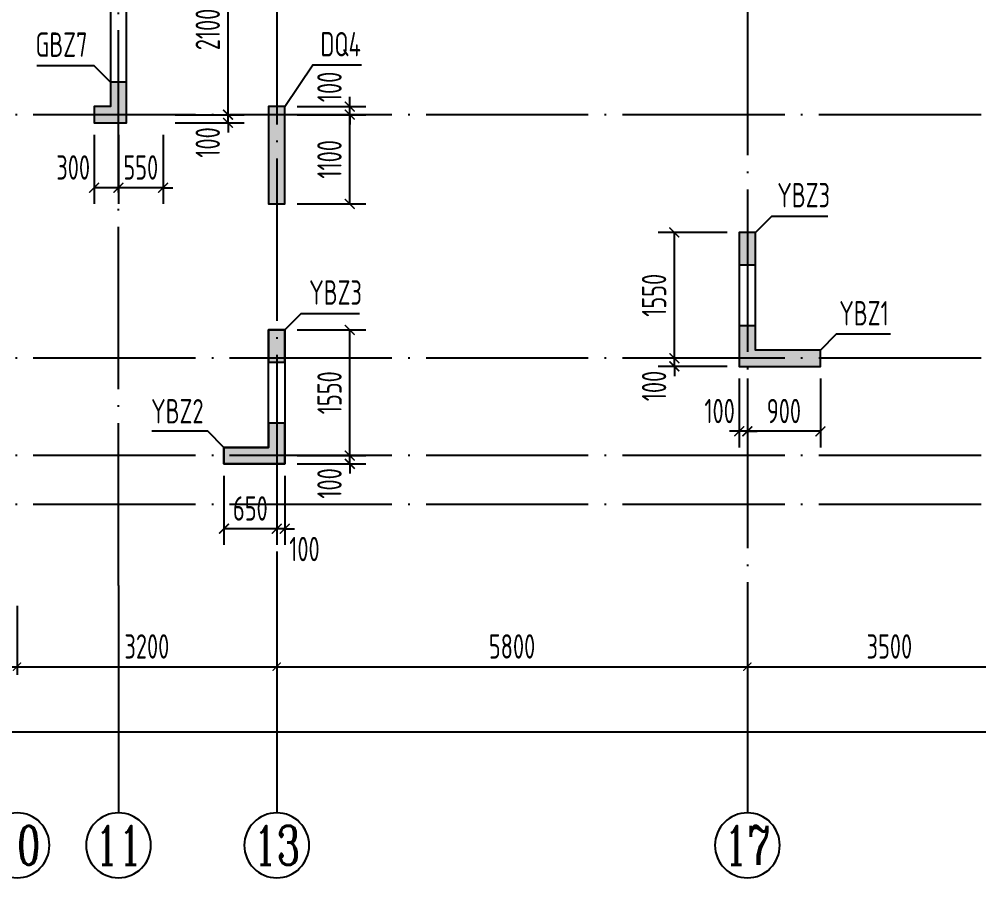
# Model space of a CAD drawing. Extents: x -655480 to 203344, y -294099 to 287156.
# Drawn here: x -291349 to -279524, y 58991 to 69567 of the extents above; entities that cross this region are included whole.
import ezdxf
from ezdxf.enums import TextEntityAlignment as Align

# ---------------------------------------------------------------- set-up
doc = ezdxf.new("R2010")
doc.units = 0
doc.header["$LTSCALE"] = 1000
doc.linetypes.add('DOTE', pattern=[2.42, 2, -0.2, 0.02, -0.2])
doc.layers.get('0').update_dxf_attribs({"linetype": 'CONTINUOUS'})
doc.layers.get('DEFPOINTS').update_dxf_attribs({"linetype": 'CONTINUOUS'})
for name, color, linetype in [('A-AXIS', 1, 'CONTINUOUS'), ('A-DOTE', 10, 'DOTE'), ('AXIS_NUM', 7, 'CONTINUOUS'), ('S-Q墙实线', 6, 'CONTINUOUS'), ('S-Q墙标注', 3, 'CONTINUOUS'), ('S-X详图填充', 252, 'CONTINUOUS'), ('S-X详图实线', 4, 'CONTINUOUS'), ('S-Y一般标注', 3, 'CONTINUOUS'), ('S-Z柱编号', 6, 'CONTINUOUS')]:
    doc.layers.add(name, color=color, linetype=linetype)
doc.styles.add('TSSD_Axis', font='complex.shx', dxfattribs={"width": 0.7, "bigfont": 'hztxt.shx'})
doc.styles.add('TSSD_DIMENSION', font='Tssdeng.shx', dxfattribs={"width": 0.7, "bigfont": 'tssdchn.shx'})
doc.styles.add('TSSD_REIN', font='tssdeng.shx', dxfattribs={"width": 0.7, "height": 300, "bigfont": 'tssdchn.shx'})
doc.styles.add('结构文字', font='zstxt.shx', dxfattribs={"width": 0.7, "bigfont": 'zshz.shx'})
doc.dimstyles.new('STRUCK', dxfattribs={"dimtxt": 400, "dimasz": 121, "dimexe": 200, "dimexo": 150, "dimgap": 115, "dimtad": 1, "dimdec": 0, "dimdsep": 46, "dimtxsty": '结构文字', "dimblk": 'ARCHTICK', "dimcen": 400, "dimclrd": 3, "dimclre": 3, "dimclrt": 7, "dimadec": 0, "dimazin": 0, "dimtfac": 1, "dimtdec": 0, "dimtix": 1, "dimtmove": 2, "dimatfit": 3, "dimldrblk": '_DIMX', "dimfxl": 1, "dimtolj": 1, "dimtzin": 0, "dimarcsym": 0})
doc.dimstyles.new('TSSD_100_100', dxfattribs={"dimtxt": 300, "dimasz": 100, "dimexe": 100, "dimexo": 250, "dimgap": 100, "dimtad": 1, "dimdec": 0, "dimzin": 0, "dimdsep": 46, "dimtxsty": 'TSSD_DIMENSION', "dimblk": 'ARCHTICK', "dimcen": 0, "dimdle": 100, "dimclrt": 7, "dimadec": 0, "dimazin": 0, "dimtfac": 1, "dimtdec": 0, "dimtix": 1, "dimtmove": 2, "dimatfit": 3, "dimldrblk": 'ARCHTICK', "dimfxl": 1, "dimtolj": 1, "dimtzin": 0, "dimarcsym": 0})

# ---------------------------------------------------------------- blocks, each defined once
blk = doc.blocks.new('_ArchTick')
at = {"color": 0, "linetype": 'ByBlock', "const_width": 0.15}
blk.add_lwpolyline([(-0.5, -0.5), (0.5, 0.5)], dxfattribs=at)
blk = doc.blocks.new('*D188')
at = {"layer": 'DEFPOINTS', "color": 0, "transparency": 16777216}
for p in [(17100, 3600), (20300, 3600), (20300, 2600)]:
    blk.add_point(p, dxfattribs=at)
at = {"layer": 'S-Y一般标注', "color": 0, "lineweight": -2, "transparency": 16777216}
for p, q in [((17100, 3350), (17100, 2500)), ((20300, 3350), (20300, 2500)), ((17000, 2600), (20400, 2600))]:
    blk.add_line(p, q, dxfattribs=at)
at = {"layer": 'S-Y一般标注', "color": 0, "lineweight": -2, "transparency": 16777216, "xscale": 100, "yscale": 100, "zscale": 100, "rotation": 180}
blk.add_blockref('_ArchTick', (17100, 2600), dxfattribs=at)
at = {"layer": 'S-Y一般标注', "color": 0, "lineweight": -2, "transparency": 16777216, "xscale": 100, "yscale": 100, "zscale": 100}
blk.add_blockref('_ArchTick', (20300, 2600), dxfattribs=at)
at = {"layer": 'S-Y一般标注', "color": 7, "transparency": 16777216, "insert": (18700, 2850), "char_height": 300, "attachment_point": 5, "style": 'TSSD_DIMENSION'}
blk.add_mtext('\\A1;3200', dxfattribs=at)
blk = doc.blocks.new('ts_axno')
at = {"color": 0, "linetype": 'ByBlock', "lineweight": -2}
blk.add_circle((0, 0), 0.5, dxfattribs=at)
at = {"color": 0, "linetype": 'ByBlock', "lineweight": -2, "style": 'TSSD_Axis', "width": 0.7}
blk.add_attdef('A', text='', height=0.6, dxfattribs=at).set_placement((0, 0), align=Align.MIDDLE_CENTER)
blk = doc.blocks.new('*D189')
at = {"layer": 'DEFPOINTS', "color": 0, "transparency": 16777216}
for p in [(20300, 3600), (26100, 3600), (26100, 2600)]:
    blk.add_point(p, dxfattribs=at)
at = {"layer": 'S-Y一般标注', "color": 0, "lineweight": -2, "transparency": 16777216}
for p, q in [((20300, 3350), (20300, 2500)), ((26100, 3350), (26100, 2500)), ((20200, 2600), (26200, 2600))]:
    blk.add_line(p, q, dxfattribs=at)
at = {"layer": 'S-Y一般标注', "color": 0, "lineweight": -2, "transparency": 16777216, "xscale": 100, "yscale": 100, "zscale": 100, "rotation": 180}
blk.add_blockref('_ArchTick', (20300, 2600), dxfattribs=at)
at = {"layer": 'S-Y一般标注', "color": 0, "lineweight": -2, "transparency": 16777216, "xscale": 100, "yscale": 100, "zscale": 100}
blk.add_blockref('_ArchTick', (26100, 2600), dxfattribs=at)
at = {"layer": 'S-Y一般标注', "color": 7, "transparency": 16777216, "insert": (23200, 2850), "char_height": 300, "attachment_point": 5, "style": 'TSSD_DIMENSION'}
blk.add_mtext('\\A1;5800', dxfattribs=at)
blk = doc.blocks.new('*D190')
at = {"layer": 'DEFPOINTS', "color": 0, "transparency": 16777216}
for p in [(26100, 3600), (29600, 3600), (29600, 2600)]:
    blk.add_point(p, dxfattribs=at)
at = {"layer": 'S-Y一般标注', "color": 0, "lineweight": -2, "transparency": 16777216}
for p, q in [((26100, 3350), (26100, 2500)), ((29600, 3350), (29600, 2500)), ((26000, 2600), (29700, 2600))]:
    blk.add_line(p, q, dxfattribs=at)
at = {"layer": 'S-Y一般标注', "color": 0, "lineweight": -2, "transparency": 16777216, "xscale": 100, "yscale": 100, "zscale": 100, "rotation": 180}
blk.add_blockref('_ArchTick', (26100, 2600), dxfattribs=at)
at = {"layer": 'S-Y一般标注', "color": 0, "lineweight": -2, "transparency": 16777216, "xscale": 100, "yscale": 100, "zscale": 100}
blk.add_blockref('_ArchTick', (29600, 2600), dxfattribs=at)
at = {"layer": 'S-Y一般标注', "color": 7, "transparency": 16777216, "insert": (27850, 2850), "char_height": 300, "attachment_point": 5, "style": 'TSSD_DIMENSION'}
blk.add_mtext('\\A1;3500', dxfattribs=at)
blk = doc.blocks.new('*D195')
at = {"layer": 'DEFPOINTS', "color": 0, "transparency": 16777216}
for p in [(4600, 3600), (54600, 3600), (54600, 1800)]:
    blk.add_point(p, dxfattribs=at)
at = {"layer": 'S-Y一般标注', "color": 0, "lineweight": -2, "transparency": 16777216}
for p, q in [((4600, 3350), (4600, 1700)), ((54600, 3350), (54600, 1700)), ((4500, 1800), (54700, 1800))]:
    blk.add_line(p, q, dxfattribs=at)
at = {"layer": 'S-Y一般标注', "color": 0, "lineweight": -2, "transparency": 16777216, "xscale": 100, "yscale": 100, "zscale": 100, "rotation": 180}
blk.add_blockref('_ArchTick', (4600, 1800), dxfattribs=at)
at = {"layer": 'S-Y一般标注', "color": 0, "lineweight": -2, "transparency": 16777216, "xscale": 100, "yscale": 100, "zscale": 100}
blk.add_blockref('_ArchTick', (54600, 1800), dxfattribs=at)
at = {"layer": 'S-Y一般标注', "color": 7, "transparency": 16777216, "insert": (29600, 2050), "char_height": 300, "attachment_point": 5, "style": 'TSSD_DIMENSION'}
blk.add_mtext('\\A1;50000', dxfattribs=at)
blk = doc.blocks.new('*D196')
at = {"layer": 'DEFPOINTS', "color": 0, "transparency": 16777216}
for p in [(13900, 3600), (17100, 3600), (17100, 2600)]:
    blk.add_point(p, dxfattribs=at)
at = {"layer": 'S-Y一般标注', "color": 0, "lineweight": -2, "transparency": 16777216}
for p, q in [((13900, 3350), (13900, 2500)), ((17100, 3350), (17100, 2500)), ((13800, 2600), (17200, 2600))]:
    blk.add_line(p, q, dxfattribs=at)
at = {"layer": 'S-Y一般标注', "color": 0, "lineweight": -2, "transparency": 16777216, "xscale": 100, "yscale": 100, "zscale": 100, "rotation": 180}
blk.add_blockref('_ArchTick', (13900, 2600), dxfattribs=at)
at = {"layer": 'S-Y一般标注', "color": 0, "lineweight": -2, "transparency": 16777216, "xscale": 100, "yscale": 100, "zscale": 100}
blk.add_blockref('_ArchTick', (17100, 2600), dxfattribs=at)
at = {"layer": 'S-Y一般标注', "color": 7, "transparency": 16777216, "insert": (15500, 2850), "char_height": 300, "attachment_point": 5, "style": 'TSSD_DIMENSION'}
blk.add_mtext('\\A1;3200', dxfattribs=at)
blk = doc.blocks.new('*D1736')
at = {"layer": 'DEFPOINTS', "color": 0, "transparency": 16777216}
for p in [(-283276, 65391), (-282476, 65391), (-282476, 65291)]:
    blk.add_point(p, dxfattribs=at)
at = {"layer": 'S-Q墙标注', "color": 3, "lineweight": -2, "transparency": 16777216}
for p, q in [((-283276, 65391), (-283276, 65512)), ((-282626, 65391), (-283476, 65391)), ((-282626, 65291), (-283476, 65291)), ((-283276, 65291), (-283276, 65391)), ((-283276, 65291), (-283276, 65170))]:
    blk.add_line(p, q, dxfattribs=at)
at = {"layer": 'S-Q墙标注', "color": 3, "lineweight": -2, "transparency": 16777216, "xscale": 121, "yscale": 121, "zscale": 121}
for p, rotation in [((-283276, 65391), 270), ((-283276, 65291), 90)]:
    blk.add_blockref('_ArchTick', p, dxfattribs=dict(at, rotation=rotation))
at = {"layer": 'S-Q墙标注', "color": 7, "transparency": 16777216, "insert": (-283526, 65049), "char_height": 300, "attachment_point": 5, "rotation": 90, "style": 'TSSD_REIN'}
blk.add_mtext('\\A1;100', dxfattribs=at)
blk = doc.blocks.new('_DIMX')
blk.add_line((-150, 0), (150, 0))
at = {"const_width": 50}
blk.add_lwpolyline([(-70, -70), (70, 70)], dxfattribs=at)
blk = doc.blocks.new('*D1737')
at = {"layer": 'DEFPOINTS', "color": 0, "transparency": 16777216}
for p in [(-283276, 66941), (-282476, 66941), (-282476, 65391)]:
    blk.add_point(p, dxfattribs=at)
at = {"layer": 'S-Q墙标注', "color": 3, "lineweight": -2, "transparency": 16777216}
for p, q in [((-282626, 66941), (-283476, 66941)), ((-283276, 65391), (-283276, 66941)), ((-282626, 65391), (-283476, 65391))]:
    blk.add_line(p, q, dxfattribs=at)
at = {"layer": 'S-Q墙标注', "color": 3, "lineweight": -2, "transparency": 16777216, "xscale": 121, "yscale": 121, "zscale": 121}
for p, rotation in [((-283276, 66941), 90), ((-283276, 65391), 270)]:
    blk.add_blockref('_ArchTick', p, dxfattribs=dict(at, rotation=rotation))
at = {"layer": 'S-Q墙标注', "color": 7, "transparency": 16777216, "insert": (-283526, 66166), "char_height": 300, "attachment_point": 5, "rotation": 90, "style": 'TSSD_REIN'}
blk.add_mtext('\\A1;1550', dxfattribs=at)
blk = doc.blocks.new('*D1738')
at = {"layer": 'DEFPOINTS', "color": 0, "transparency": 16777216}
for p in [(-282376, 65291), (-281476, 65291), (-282376, 64491)]:
    blk.add_point(p, dxfattribs=at)
at = {"layer": 'S-Q墙标注', "color": 3, "lineweight": -2, "transparency": 16777216}
for p, q in [((-282376, 65141), (-282376, 64291)), ((-281476, 65141), (-281476, 64291)), ((-281476, 64491), (-282376, 64491))]:
    blk.add_line(p, q, dxfattribs=at)
at = {"layer": 'S-Q墙标注', "color": 3, "lineweight": -2, "transparency": 16777216, "xscale": 121, "yscale": 121, "zscale": 121, "rotation": 180}
blk.add_blockref('_ArchTick', (-282376, 64491), dxfattribs=at)
at = {"layer": 'S-Q墙标注', "color": 3, "lineweight": -2, "transparency": 16777216, "xscale": 121, "yscale": 121, "zscale": 121}
blk.add_blockref('_ArchTick', (-281476, 64491), dxfattribs=at)
at = {"layer": 'S-Q墙标注', "color": 7, "transparency": 16777216, "insert": (-281926, 64741), "char_height": 300, "attachment_point": 5, "style": 'TSSD_REIN'}
blk.add_mtext('\\A1;900', dxfattribs=at)
blk = doc.blocks.new('*D1739')
at = {"layer": 'DEFPOINTS', "color": 0, "transparency": 16777216}
for p in [(-282476, 65291), (-282376, 65291), (-282476, 64491)]:
    blk.add_point(p, dxfattribs=at)
at = {"layer": 'S-Q墙标注', "color": 3, "lineweight": -2, "transparency": 16777216}
for p, q in [((-282476, 65141), (-282476, 64291)), ((-282376, 65141), (-282376, 64291)), ((-282476, 64491), (-282597, 64491)), ((-282376, 64491), (-282476, 64491)), ((-282376, 64491), (-282255, 64491))]:
    blk.add_line(p, q, dxfattribs=at)
at = {"layer": 'S-Q墙标注', "color": 3, "lineweight": -2, "transparency": 16777216, "xscale": 121, "yscale": 121, "zscale": 121}
blk.add_blockref('_ArchTick', (-282476, 64491), dxfattribs=at)
at = {"layer": 'S-Q墙标注', "color": 3, "lineweight": -2, "transparency": 16777216, "xscale": 121, "yscale": 121, "zscale": 121, "rotation": 180}
blk.add_blockref('_ArchTick', (-282376, 64491), dxfattribs=at)
at = {"layer": 'S-Q墙标注', "color": 7, "transparency": 16777216, "insert": (-282718, 64741), "char_height": 300, "attachment_point": 5, "style": 'TSSD_REIN'}
blk.add_mtext('\\A1;100', dxfattribs=at)
blk = doc.blocks.new('*D1740')
at = {"layer": 'DEFPOINTS', "color": 0, "transparency": 16777216}
for p in [(-288076, 64191), (-287276, 64191), (-288076, 64091)]:
    blk.add_point(p, dxfattribs=at)
at = {"layer": 'S-Q墙标注', "color": 3, "lineweight": -2, "transparency": 16777216}
for p, q in [((-287276, 64191), (-287276, 64312)), ((-287926, 64191), (-287076, 64191)), ((-287276, 64091), (-287276, 64191)), ((-287926, 64091), (-287076, 64091)), ((-287276, 64091), (-287276, 63970))]:
    blk.add_line(p, q, dxfattribs=at)
at = {"layer": 'S-Q墙标注', "color": 3, "lineweight": -2, "transparency": 16777216, "xscale": 121, "yscale": 121, "zscale": 121}
for p, rotation in [((-287276, 64191), 270), ((-287276, 64091), 90)]:
    blk.add_blockref('_ArchTick', p, dxfattribs=dict(at, rotation=rotation))
at = {"layer": 'S-Q墙标注', "color": 7, "transparency": 16777216, "insert": (-287526, 63849), "char_height": 300, "attachment_point": 5, "rotation": 90, "style": 'TSSD_REIN'}
blk.add_mtext('\\A1;100', dxfattribs=at)
blk = doc.blocks.new('*D1741')
at = {"layer": 'DEFPOINTS', "color": 0, "transparency": 16777216}
for p in [(-288076, 65741), (-287276, 65741), (-288076, 64191)]:
    blk.add_point(p, dxfattribs=at)
at = {"layer": 'S-Q墙标注', "color": 3, "lineweight": -2, "transparency": 16777216}
for p, q in [((-287926, 65741), (-287076, 65741)), ((-287276, 64191), (-287276, 65741)), ((-287926, 64191), (-287076, 64191))]:
    blk.add_line(p, q, dxfattribs=at)
at = {"layer": 'S-Q墙标注', "color": 3, "lineweight": -2, "transparency": 16777216, "xscale": 121, "yscale": 121, "zscale": 121}
for p, rotation in [((-287276, 65741), 90), ((-287276, 64191), 270)]:
    blk.add_blockref('_ArchTick', p, dxfattribs=dict(at, rotation=rotation))
at = {"layer": 'S-Q墙标注', "color": 7, "transparency": 16777216, "insert": (-287526, 64966), "char_height": 300, "attachment_point": 5, "rotation": 90, "style": 'TSSD_REIN'}
blk.add_mtext('\\A1;1550', dxfattribs=at)
blk = doc.blocks.new('*D1742')
at = {"layer": 'DEFPOINTS', "color": 0, "transparency": 16777216}
for p in [(-288176, 64091), (-288076, 64091), (-288176, 63291)]:
    blk.add_point(p, dxfattribs=at)
at = {"layer": 'S-Q墙标注', "color": 3, "lineweight": -2, "transparency": 16777216}
for p, q in [((-288176, 63941), (-288176, 63091)), ((-288076, 63941), (-288076, 63091)), ((-288176, 63291), (-288297, 63291)), ((-288076, 63291), (-288176, 63291)), ((-288076, 63291), (-287955, 63291))]:
    blk.add_line(p, q, dxfattribs=at)
at = {"layer": 'S-Q墙标注', "color": 3, "lineweight": -2, "transparency": 16777216, "xscale": 121, "yscale": 121, "zscale": 121}
blk.add_blockref('_ArchTick', (-288176, 63291), dxfattribs=at)
at = {"layer": 'S-Q墙标注', "color": 3, "lineweight": -2, "transparency": 16777216, "xscale": 121, "yscale": 121, "zscale": 121, "rotation": 180}
blk.add_blockref('_ArchTick', (-288076, 63291), dxfattribs=at)
at = {"layer": 'S-Q墙标注', "color": 7, "transparency": 16777216, "insert": (-287834, 63041), "char_height": 300, "attachment_point": 5, "style": 'TSSD_REIN'}
blk.add_mtext('\\A1;100', dxfattribs=at)
blk = doc.blocks.new('*D1743')
at = {"layer": 'DEFPOINTS', "color": 0, "transparency": 16777216}
for p in [(-288826, 64091), (-288176, 64091), (-288826, 63291)]:
    blk.add_point(p, dxfattribs=at)
at = {"layer": 'S-Q墙标注', "color": 3, "lineweight": -2, "transparency": 16777216}
for p, q in [((-288826, 63941), (-288826, 63091)), ((-288176, 63941), (-288176, 63091)), ((-288176, 63291), (-288826, 63291))]:
    blk.add_line(p, q, dxfattribs=at)
at = {"layer": 'S-Q墙标注', "color": 3, "lineweight": -2, "transparency": 16777216, "xscale": 121, "yscale": 121, "zscale": 121, "rotation": 180}
blk.add_blockref('_ArchTick', (-288826, 63291), dxfattribs=at)
at = {"layer": 'S-Q墙标注', "color": 3, "lineweight": -2, "transparency": 16777216, "xscale": 121, "yscale": 121, "zscale": 121}
blk.add_blockref('_ArchTick', (-288176, 63291), dxfattribs=at)
at = {"layer": 'S-Q墙标注', "color": 7, "transparency": 16777216, "insert": (-288501, 63541), "char_height": 300, "attachment_point": 5, "style": 'TSSD_REIN'}
blk.add_mtext('\\A1;650', dxfattribs=at)
blk = doc.blocks.new('*D1744')
at = {"layer": 'DEFPOINTS', "color": 0, "transparency": 16777216}
for p in [(-288076, 68391), (-287276, 68391), (-288076, 67291)]:
    blk.add_point(p, dxfattribs=at)
at = {"layer": 'S-Q墙标注', "color": 3, "lineweight": -2, "transparency": 16777216}
for p, q in [((-287926, 68391), (-287076, 68391)), ((-287276, 67291), (-287276, 68391)), ((-287926, 67291), (-287076, 67291))]:
    blk.add_line(p, q, dxfattribs=at)
at = {"layer": 'S-Q墙标注', "color": 3, "lineweight": -2, "transparency": 16777216, "xscale": 121, "yscale": 121, "zscale": 121}
for p, rotation in [((-287276, 68391), 90), ((-287276, 67291), 270)]:
    blk.add_blockref('_ArchTick', p, dxfattribs=dict(at, rotation=rotation))
at = {"layer": 'S-Q墙标注', "color": 7, "transparency": 16777216, "insert": (-287526, 67841), "char_height": 300, "attachment_point": 5, "rotation": 90, "style": 'TSSD_REIN'}
blk.add_mtext('\\A1;1100', dxfattribs=at)
blk = doc.blocks.new('*D1745')
at = {"layer": 'DEFPOINTS', "color": 0, "transparency": 16777216}
for p in [(-288076, 68491), (-287276, 68491), (-288076, 68391)]:
    blk.add_point(p, dxfattribs=at)
at = {"layer": 'S-Q墙标注', "color": 3, "lineweight": -2, "transparency": 16777216}
for p, q in [((-287276, 68491), (-287276, 68612)), ((-287926, 68491), (-287076, 68491)), ((-287276, 68391), (-287276, 68491)), ((-287926, 68391), (-287076, 68391)), ((-287276, 68391), (-287276, 68270))]:
    blk.add_line(p, q, dxfattribs=at)
at = {"layer": 'S-Q墙标注', "color": 3, "lineweight": -2, "transparency": 16777216, "xscale": 121, "yscale": 121, "zscale": 121}
for p, rotation in [((-287276, 68491), 270), ((-287276, 68391), 90)]:
    blk.add_blockref('_ArchTick', p, dxfattribs=dict(at, rotation=rotation))
at = {"layer": 'S-Q墙标注', "color": 7, "transparency": 16777216, "insert": (-287526, 68733), "char_height": 300, "attachment_point": 5, "rotation": 90, "style": 'TSSD_REIN'}
blk.add_mtext('\\A1;100', dxfattribs=at)
blk = doc.blocks.new('*D1766')
at = {"layer": 'DEFPOINTS', "color": 0, "transparency": 16777216}
for p in [(-289576, 68391), (-288776, 68391), (-289576, 68291)]:
    blk.add_point(p, dxfattribs=at)
at = {"layer": 'S-Q墙标注', "color": 3, "lineweight": -2, "transparency": 16777216}
for p, q in [((-288776, 68391), (-288776, 68512)), ((-289426, 68391), (-288576, 68391)), ((-288776, 68291), (-288776, 68391)), ((-289426, 68291), (-288576, 68291)), ((-288776, 68291), (-288776, 68170))]:
    blk.add_line(p, q, dxfattribs=at)
at = {"layer": 'S-Q墙标注', "color": 3, "lineweight": -2, "transparency": 16777216, "xscale": 121, "yscale": 121, "zscale": 121}
for p, rotation in [((-288776, 68391), 270), ((-288776, 68291), 90)]:
    blk.add_blockref('_ArchTick', p, dxfattribs=dict(at, rotation=rotation))
at = {"layer": 'S-Q墙标注', "color": 7, "transparency": 16777216, "insert": (-289026, 68049), "char_height": 300, "attachment_point": 5, "rotation": 90, "style": 'TSSD_REIN'}
blk.add_mtext('\\A1;100', dxfattribs=at)
blk = doc.blocks.new('*D1767')
at = {"layer": 'DEFPOINTS', "color": 0, "transparency": 16777216}
for p in [(-289576, 70491), (-288776, 70491), (-289576, 68391)]:
    blk.add_point(p, dxfattribs=at)
at = {"layer": 'S-Q墙标注', "color": 3, "lineweight": -2, "transparency": 16777216}
for p, q in [((-289426, 70491), (-288576, 70491)), ((-288776, 68391), (-288776, 70491)), ((-289426, 68391), (-288576, 68391))]:
    blk.add_line(p, q, dxfattribs=at)
at = {"layer": 'S-Q墙标注', "color": 3, "lineweight": -2, "transparency": 16777216, "xscale": 121, "yscale": 121, "zscale": 121}
for p, rotation in [((-288776, 70491), 90), ((-288776, 68391), 270)]:
    blk.add_blockref('_ArchTick', p, dxfattribs=dict(at, rotation=rotation))
at = {"layer": 'S-Q墙标注', "color": 7, "transparency": 16777216, "insert": (-289026, 69441), "char_height": 300, "attachment_point": 5, "rotation": 90, "style": 'TSSD_REIN'}
blk.add_mtext('\\A1;2100', dxfattribs=at)
blk = doc.blocks.new('*D2334')
at = {"layer": 'DEFPOINTS', "color": 0, "transparency": 16777216}
for p in [(-290126, 68291), (-289576, 68291), (-290126, 67491)]:
    blk.add_point(p, dxfattribs=at)
at = {"layer": 'S-Q墙标注', "color": 3, "lineweight": -2, "transparency": 16777216}
for p, q in [((-290126, 68141), (-290126, 67291)), ((-289576, 68141), (-289576, 67291)), ((-290126, 67491), (-290247, 67491)), ((-289576, 67491), (-290126, 67491)), ((-289576, 67491), (-289455, 67491))]:
    blk.add_line(p, q, dxfattribs=at)
at = {"layer": 'S-Q墙标注', "color": 3, "lineweight": -2, "transparency": 16777216, "xscale": 121, "yscale": 121, "zscale": 121}
blk.add_blockref('_ArchTick', (-290126, 67491), dxfattribs=at)
at = {"layer": 'S-Q墙标注', "color": 3, "lineweight": -2, "transparency": 16777216, "xscale": 121, "yscale": 121, "zscale": 121, "rotation": 180}
blk.add_blockref('_ArchTick', (-289576, 67491), dxfattribs=at)
at = {"layer": 'S-Q墙标注', "color": 7, "transparency": 16777216, "insert": (-289851, 67741), "char_height": 300, "attachment_point": 5, "style": 'TSSD_REIN'}
blk.add_mtext('\\A1;550', dxfattribs=at)
blk = doc.blocks.new('*D2335')
at = {"layer": 'DEFPOINTS', "color": 0, "transparency": 16777216}
for p in [(-290426, 68291), (-290126, 68291), (-290426, 67491)]:
    blk.add_point(p, dxfattribs=at)
at = {"layer": 'S-Q墙标注', "color": 3, "lineweight": -2, "transparency": 16777216}
for p, q in [((-290426, 68141), (-290426, 67291)), ((-290126, 68141), (-290126, 67291)), ((-290126, 67491), (-290426, 67491))]:
    blk.add_line(p, q, dxfattribs=at)
at = {"layer": 'S-Q墙标注', "color": 3, "lineweight": -2, "transparency": 16777216, "xscale": 121, "yscale": 121, "zscale": 121, "rotation": 180}
blk.add_blockref('_ArchTick', (-290426, 67491), dxfattribs=at)
at = {"layer": 'S-Q墙标注', "color": 3, "lineweight": -2, "transparency": 16777216, "xscale": 121, "yscale": 121, "zscale": 121}
blk.add_blockref('_ArchTick', (-290126, 67491), dxfattribs=at)
at = {"layer": 'S-Q墙标注', "color": 7, "transparency": 16777216, "insert": (-290684, 67741), "char_height": 300, "attachment_point": 5, "style": 'TSSD_REIN'}
blk.add_mtext('\\A1;300', dxfattribs=at)
blk = doc.blocks.new('20210726.16395156')
at = {"layer": 'A-AXIS'}
for p, q in [((18350, 3600.1), (18350, 800.1)), ((20300, 3600), (20300, 800)), ((26100, 3600), (26100, 800))]:
    blk.add_line(p, q, dxfattribs=at)
at = {"layer": 'A-DOTE'}
for p, q in [((20299.8, 13700), (20300, 3600)), ((18350, 3600.1), (18350, 11500)), ((26100, 10900), (26100, 3600)), ((55600, 9400), (3600, 9400)), ((55600, 6400), (3600, 6400)), ((55600, 5200), (3600, 5200)), ((55600, 4600), (3600, 4600))]:
    blk.add_line(p, q, dxfattribs=at)
at = {"layer": 'A-AXIS'}
ref = blk.add_blockref('ts_axno', (17100, 400), dxfattribs=dict(at, xscale=-800, yscale=800, zscale=800, rotation=180))
ref.add_attrib('8', '10', dxfattribs={"layer": 'AXIS_NUM', "height": 480, "style": 'TSSD_Axis', "width": 0.7}).set_placement((17100, 400), align=Align.MIDDLE_CENTER)
ref = blk.add_blockref('ts_axno', (18350, 400.1), dxfattribs=dict(at, xscale=-800, yscale=800, zscale=800, rotation=180))
ref.add_attrib('5', '11', dxfattribs={"layer": 'AXIS_NUM', "height": 480, "style": 'TSSD_Axis', "width": 0.7}).set_placement((18350, 400.1), align=Align.MIDDLE_CENTER)
ref = blk.add_blockref('ts_axno', (20300, 400), dxfattribs=dict(at, xscale=-800, yscale=800, zscale=800, rotation=180))
ref.add_attrib('8', '13', dxfattribs={"layer": 'AXIS_NUM', "height": 480, "style": 'TSSD_Axis', "width": 0.7}).set_placement((20300, 400), align=Align.MIDDLE_CENTER)
ref = blk.add_blockref('ts_axno', (26100, 400), dxfattribs=dict(at, xscale=-800, yscale=800, zscale=800, rotation=180))
ref.add_attrib('10', '17', dxfattribs={"layer": 'AXIS_NUM', "height": 480, "style": 'TSSD_Axis', "width": 0.7}).set_placement((26100, 400), align=Align.MIDDLE_CENTER)
at = {"layer": 'S-Y一般标注'}
for base, p1, p2, picture, middle in [((54600, 1800), (4600, 3600), (54600, 3600), '*D195', (29600, 2050)), ((17100, 2600), (13900, 3600), (17100, 3600), '*D196', (15500, 2850)), ((20300, 2600), (17100, 3600), (20300, 3600), '*D188', (18700, 2850)), ((26100, 2600), (20300, 3600), (26100, 3600), '*D189', (23200, 2850)), ((29600, 2600), (26100, 3600), (29600, 3600), '*D190', (27850, 2850))]:
    dim = blk.add_linear_dim(base=base, p1=p1, p2=p2, dimstyle='TSSD_100_100', dxfattribs=at)
    dim.commit()
    dim.dimension.update_dxf_attribs({"geometry": picture, "text_midpoint": middle})

msp = doc.modelspace()

# ---------------------------------------------------------------- hatches: boundary and pattern name
at = {"layer": 'S-X详图填充'}
h = msp.add_hatch(color=256, dxfattribs=at)
h.dxf.hatch_style = 1
h.paths.add_polyline_path([(-290026.02, 68791.2), (-290226.02, 68791.2), (-290226.02, 68491.2), (-290426.02, 68491.2), (-290426.02, 68291.2), (-290026.02, 68291.2)])
h = msp.add_hatch(color=256, dxfattribs=at)
h.dxf.hatch_style = 1
h.paths.add_polyline_path([(-288276.03, 67291.2), (-288076.03, 67291.2), (-288076.03, 68491.2), (-288276.03, 68491.2)])
h = msp.add_hatch(color=256, dxfattribs=at)
h.dxf.hatch_style = 1
h.paths.add_polyline_path([(-282476.03, 66541.2), (-282276.03, 66541.2), (-282276.03, 66941.2), (-282476.03, 66941.2)])
h = msp.add_hatch(color=256, dxfattribs=at)
h.dxf.hatch_style = 1
h.paths.add_polyline_path([(-282276.03, 65791.2), (-282476.03, 65791.2), (-282476.03, 65291.2), (-281476.03, 65291.2), (-281476.03, 65491.2), (-282276.03, 65491.2)])
h = msp.add_hatch(color=256, dxfattribs=at)
h.dxf.hatch_style = 1
h.paths.add_polyline_path([(-288276.06, 65341.19), (-288076.06, 65341.19), (-288076.06, 65741.19), (-288276.06, 65741.19)])
h = msp.add_hatch(color=256, dxfattribs=at)
h.dxf.hatch_style = 1
h.paths.add_polyline_path([(-288076.06, 64591.19), (-288276.06, 64591.19), (-288276.06, 64291.19), (-288826.04, 64291.19), (-288826.04, 64091.19), (-288076.06, 64091.19)])

# ---------------------------------------------------------------- linework, layer by layer
at = {"layer": 'S-Q墙实线'}
for points in [[(-290026.02, 68291.2), (-290026.02, 70391.2), (-289576.14, 70391.2), (-289576.14, 70591.2), (-290226.02, 70591.2), (-290226.02, 68491.2), (-290426.02, 68491.2), (-290426.02, 68291.2)], [(-288076.03, 67291.2), (-288076.03, 68491.2), (-288276.03, 68491.2), (-288276.03, 67291.2)], [(-282476.03, 65291.2), (-281576.03, 65291.2), (-281476.03, 65291.2), (-281476.03, 65491.2), (-281576.03, 65491.2), (-282276.03, 65491.2), (-282276.03, 66941.2), (-282476.03, 66941.2)], [(-288076.06, 64091.19), (-288826.04, 64091.19), (-288826.04, 64291.19), (-288276.06, 64291.19), (-288276.06, 65391.2), (-288276.06, 65741.19), (-288076.06, 65741.19), (-288076.06, 65391.2)]]:
    msp.add_lwpolyline(points, close=True, dxfattribs=at)
at = {"layer": 'S-X详图实线'}
for points in [[(-290026.02, 68791.2), (-290226.02, 68791.2), (-290226.02, 68491.2), (-290426.02, 68491.2), (-290426.02, 68291.2), (-290026.02, 68291.2), (-290026.02, 68791.2)], [(-288276.03, 67291.2), (-288076.03, 67291.2), (-288076.03, 68491.2), (-288276.03, 68491.2), (-288276.03, 67291.2)], [(-282476.03, 66541.2), (-282276.03, 66541.2), (-282276.03, 66941.2), (-282476.03, 66941.2), (-282476.03, 66541.2)], [(-282276.03, 65791.2), (-282476.03, 65791.2), (-282476.03, 65291.2), (-281476.03, 65291.2), (-281476.03, 65491.2), (-282276.03, 65491.2), (-282276.03, 65791.2)], [(-288276.06, 65341.19), (-288076.06, 65341.19), (-288076.06, 65741.19), (-288276.06, 65741.19), (-288276.06, 65341.19)], [(-288076.06, 64591.19), (-288276.06, 64591.19), (-288276.06, 64291.19), (-288826.04, 64291.19), (-288826.04, 64091.19), (-288076.06, 64091.19), (-288076.06, 64591.19)]]:
    msp.add_lwpolyline(points, close=True, dxfattribs=at)
at = {"layer": 'S-Z柱编号', "color": 7}
for points in [[(-290226.02, 68791.2), (-290426.02, 68991.2), (-291132.57, 68991.2)], [(-288076.49, 68491.2), (-287730.43, 69005.64), (-287132.92, 69005.64)], [(-282276.03, 66941.2), (-282076.03, 67141.2), (-281385.22, 67141.2)], [(-288076.06, 65741.19), (-287876.06, 65941.19), (-287156.85, 65941.19)], [(-281476.03, 65491.2), (-281276.03, 65691.2), (-280612.34, 65691.2)], [(-288826.04, 64291.19), (-289026.04, 64491.19), (-289715.35, 64491.19)]]:
    msp.add_lwpolyline(points, dxfattribs=at)

# ---------------------------------------------------------------- block references
at = {"layer": 'A-DOTE'}
msp.add_blockref('20210726.16395156', (-308476.02, 58991.15), dxfattribs=at)

# ---------------------------------------------------------------- texts
at = {"layer": 'S-Z柱编号', "color": 7, "style": 'TSSD_REIN', "width": 0.7}
for s, p in [('GBZ7', (-291147.62, 69013.65)), ('DQ4', (-287637.84, 69019.34)), ('YBZ3', (-282007.68, 67159.86)), ('YBZ3', (-287776.06, 65960.7)), ('YBZ1', (-281243.84, 65705.34)), ('YBZ2', (-289723.74, 64498.25))]:
    msp.add_text(s, height=300, dxfattribs=at).set_placement(p, align=Align.BOTTOM_LEFT)

# ---------------------------------------------------------------- dimensions: what is measured, and where the dimension line sits
at = {"layer": 'S-Q墙标注'}
for base, p1, p2, angle, picture, middle in [((-288775.95, 70491.2), (-289575.95, 68391.2), (-289575.95, 70491.2), 90, '*D1767', (-289025.95, 69441.2)), ((-287276.03, 68391.2), (-288076.03, 67291.2), (-288076.03, 68391.2), 90, '*D1744', (-287526.03, 67841.2)), ((-290126.01, 67491.18), (-289576.13, 68291.18), (-290126.01, 68291.18), 180, '*D2334', (-289851.07, 67741.18)), ((-283276.03, 66941.2), (-282476.03, 65391.2), (-282476.03, 66941.2), 90, '*D1737', (-283526.03, 66166.2)), ((-287276.03, 65741.19), (-288076.03, 64191.2), (-288076.03, 65741.19), 90, '*D1741', (-287526.03, 64966.2)), ((-282376.02, 64491.2), (-281476.03, 65291.2), (-282376.02, 65291.2), 180, '*D1738', (-281926.03, 64741.2)), ((-288826.02, 63291.19), (-288176.05, 64091.19), (-288826.02, 64091.19), 180, '*D1743', (-288501.04, 63541.19))]:
    dim = msp.add_linear_dim(base=base, p1=p1, p2=p2, angle=angle, dimstyle='STRUCK', override={"dimtxt": 300, "dimgap": 100, "dimtxsty": 'TSSD_REIN'}, dxfattribs=at)
    dim.commit()
    dim.dimension.update_dxf_attribs({"geometry": picture, "text_midpoint": middle})
for base, p1, p2, angle, picture, middle in [((-287276.03, 68491.2), (-288076.03, 68391.2), (-288076.03, 68491.2), 90, '*D1745', (-287526.03, 68733.12)), ((-288775.95, 68391.2), (-289575.95, 68291.2), (-289575.95, 68391.2), 90, '*D1766', (-289025.95, 68049.28)), ((-290426.01, 67491.18), (-290126.01, 68291.18), (-290426.01, 68291.18), 180, '*D2335', (-290684.09, 67741.18)), ((-283276.03, 65391.2), (-282476.03, 65291.2), (-282476.03, 65391.2), 90, '*D1736', (-283526.03, 65049.28)), ((-282476.03, 64491.2), (-282376.02, 65291.2), (-282476.03, 65291.2), 180, '*D1739', (-282717.95, 64741.2)), ((-287276.03, 64191.2), (-288076.03, 64091.19), (-288076.03, 64191.2), 90, '*D1740', (-287526.03, 63849.27)), ((-288176.05, 63291.19), (-288076.03, 64091.19), (-288176.05, 64091.19), 180, '*D1742', (-287834.11, 63041.19))]:
    dim = msp.add_linear_dim(base=base, p1=p1, p2=p2, angle=angle, dimstyle='STRUCK', override={"dimtxt": 300, "dimgap": 100, "dimtxsty": 'TSSD_REIN'}, dxfattribs=at)
    dim.commit()
    dim.dimension.update_dxf_attribs({"geometry": picture, "text_midpoint": middle, "dimtype": 160})

doc.saveas('drawing.dxf')
